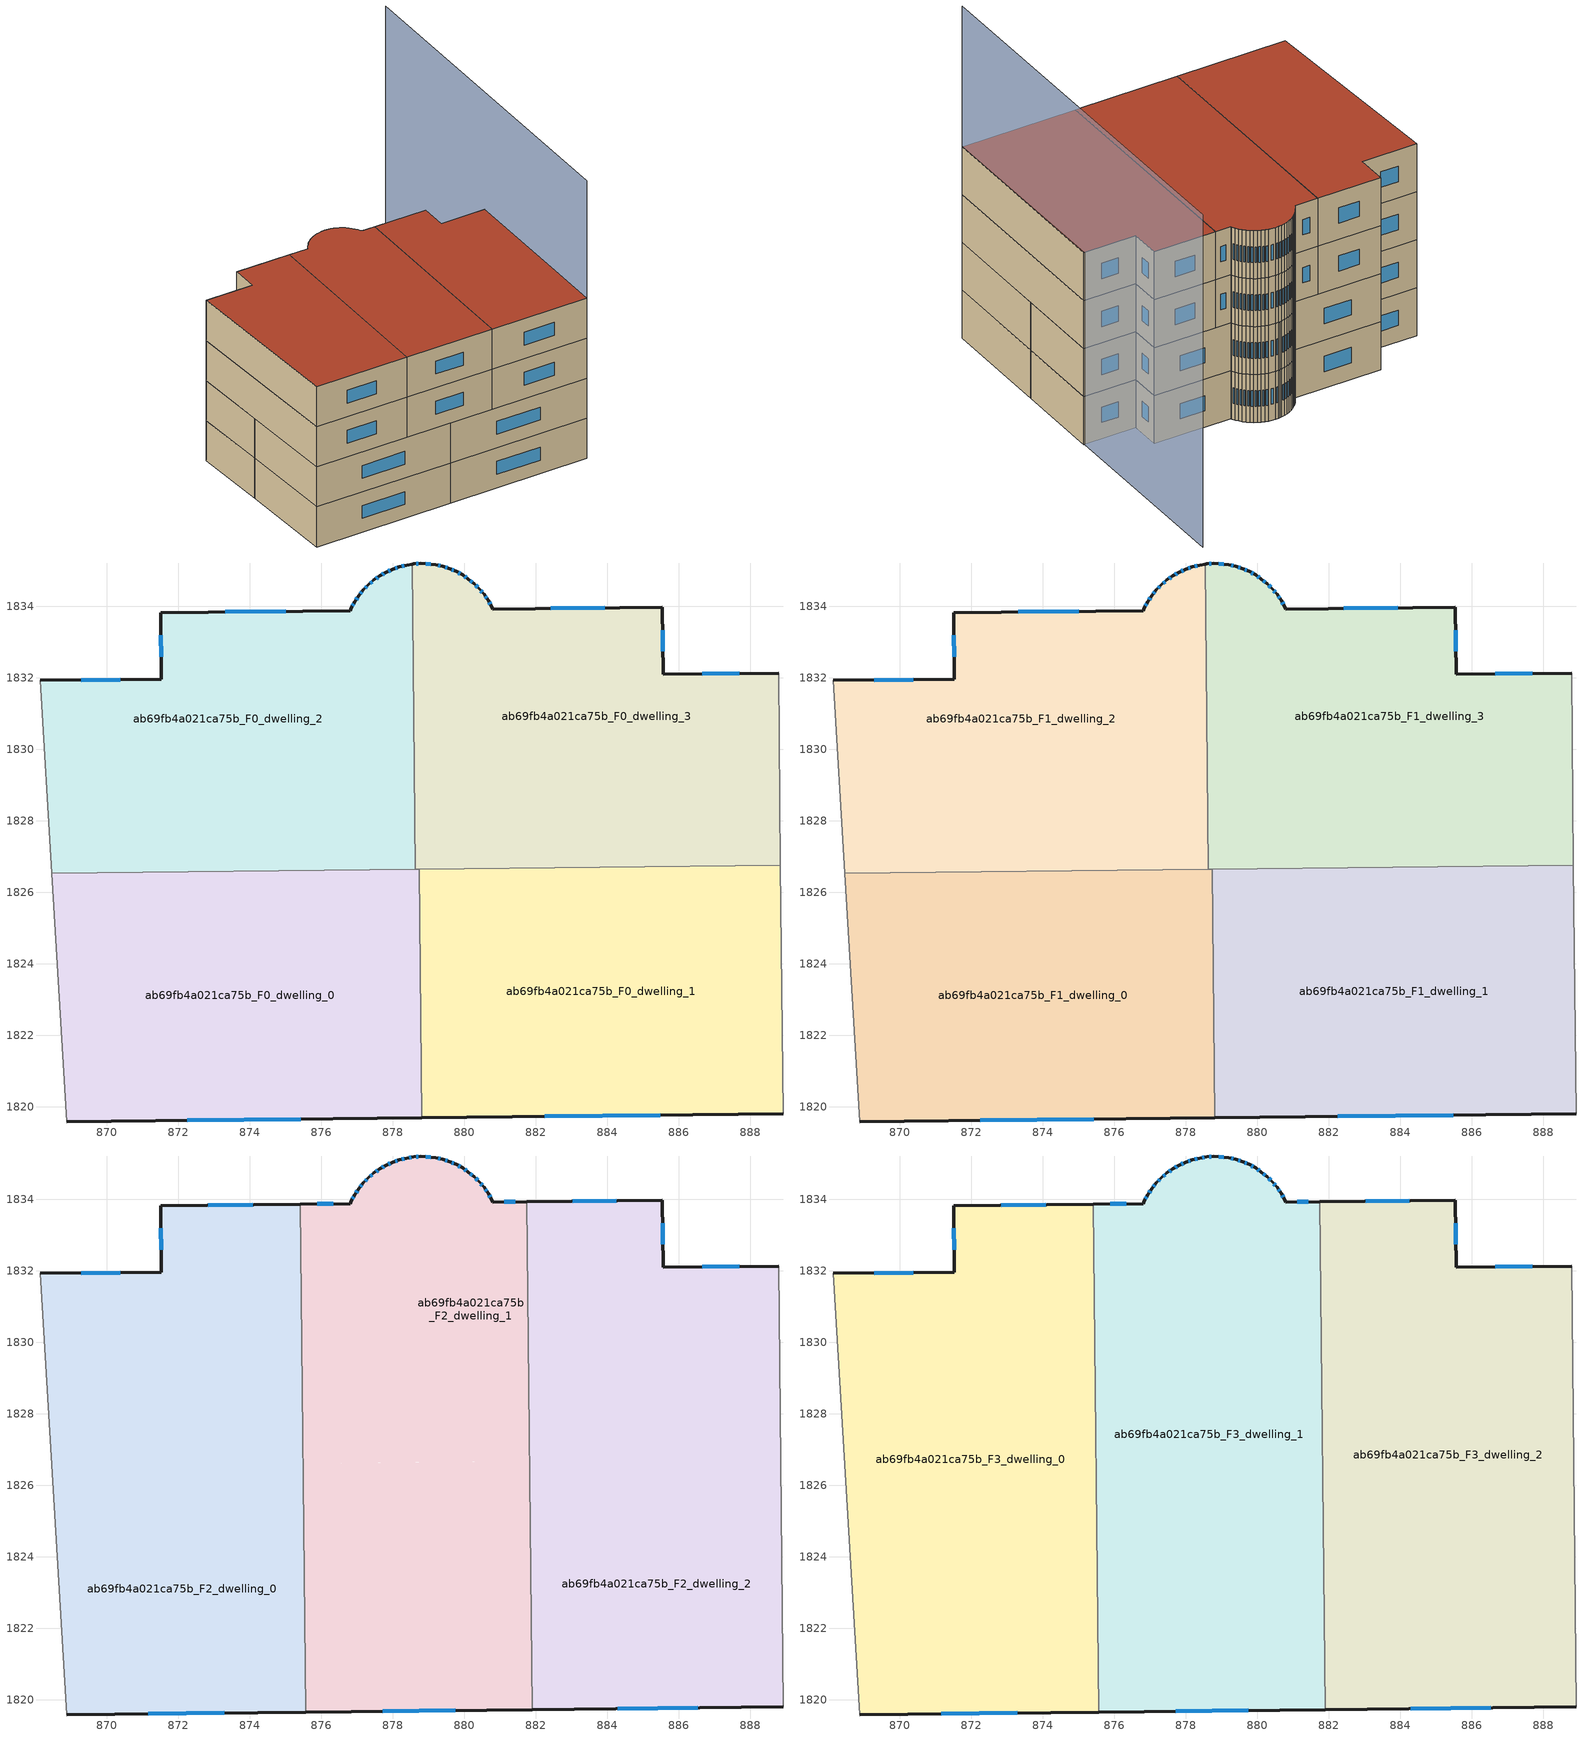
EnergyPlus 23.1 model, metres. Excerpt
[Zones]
ab69fb4a021ca75b_F0_dwelling_0
 floor ground (EU_floor_Construction): 878.74,1826.64 878.82,1819.69 868.89,1819.58 868.47,1826.53 z0
 wall outside (EU_wall_Construction): 868.89,1819.58 878.82,1819.69 z0:3
 wall adiabatic (EU_wall_Construction): 868.47,1826.53 868.89,1819.58 z0:3
 wall to ab69fb4a021ca75b_F0_dwelling_1 (EU_wall_Construction): 878.82,1819.69 878.74,1826.64 z0:3
 wall to ab69fb4a021ca75b_F0_dwelling_2 (EU_wall_Construction): 878.64,1826.64 868.47,1826.53 z0:3
 wall to ab69fb4a021ca75b_F0_dwelling_3 (EU_wall_Construction): 878.74,1826.64 878.64,1826.64 z0:3
 window (EU_Window_Construction): 872.26,1819.62 875.44,1819.66 z1.02:1.98
ab69fb4a021ca75b_F0_dwelling_1
 floor ground (EU_floor_Construction): 888.85,1826.75 888.92,1819.8 878.82,1819.69 878.74,1826.64 z0
 wall outside (EU_wall_Construction): 878.82,1819.69 888.92,1819.8 z0:3
 wall adiabatic (EU_wall_Construction): 888.92,1819.8 888.85,1826.75 z0:3
 wall to ab69fb4a021ca75b_F0_dwelling_3 (EU_wall_Construction): 888.85,1826.75 878.74,1826.64 z0:3
 window (EU_Window_Construction): 882.25,1819.73 885.48,1819.77 z1.02:1.98
ab69fb4a021ca75b_F0_dwelling_2
 floor ground (EU_floor_Construction): 878.54,1835.17 878.64,1826.64 868.47,1826.53 868.14,1831.92 871.54,1831.95 871.52,1833.82 876.81,1833.88 876.84,1833.95 876.94,1834.12 877.06,1834.3 877.19,1834.46 877.32,1834.6 877.48,1834.73 877.65,1834.85 877.82,1834.95 878.01,1835.03 878.19,1835.11 878.39,1835.15 z0
 wall outside (EU_wall_Construction): 878.54,1835.17 878.39,1835.15 878.19,1835.11 878.01,1835.03 877.82,1834.95 877.65,1834.85 877.48,1834.73 877.32,1834.6 877.19,1834.46 877.06,1834.3 876.94,1834.12 876.84,1833.95 876.81,1833.88 871.52,1833.82 871.54,1831.95 868.14,1831.92 z0:3
 wall adiabatic (EU_wall_Construction): 868.14,1831.92 868.47,1826.53 z0:3
 wall to ab69fb4a021ca75b_F0_dwelling_3 (EU_wall_Construction): 878.64,1826.64 878.54,1835.17 z0:3
 window (EU_Window_Construction): 871.52,1833.19 871.53,1832.59 / 875.01,1833.86 873.32,1833.84 / 876.91,1834.07 876.88,1834.01 / 877.02,1834.24 876.98,1834.18 / 877.14,1834.4 877.1,1834.35 / 877.28,1834.55 877.23,1834.51 / 877.43,1834.69 877.38,1834.65 / 877.59,1834.81 877.54,1834.77 / 877.76,1834.91 877.71,1834.88 / 877.94,1835 877.88,1834.98 / 878.13,1835.08 878.07,1835.06 / 878.32,1835.13 878.26,1835.12 / 870.38,1831.94 869.3,1831.93 z1.02:1.98
ab69fb4a021ca75b_F0_dwelling_3
 floor ground (EU_floor_Construction): 888.79,1832.13 888.85,1826.75 878.64,1826.64 878.54,1835.17 878.59,1835.18 878.79,1835.2 879.2,1835.16 879.4,1835.12 879.59,1835.05 879.78,1834.97 879.96,1834.88 880.12,1834.76 880.28,1834.63 880.42,1834.48 880.56,1834.34 880.67,1834.17 880.77,1833.99 880.8,1833.92 885.54,1833.97 885.56,1832.1 z0
 wall outside (EU_wall_Construction): 888.79,1832.13 885.56,1832.1 885.54,1833.97 880.8,1833.92 880.77,1833.99 880.67,1834.17 880.56,1834.34 880.42,1834.48 880.28,1834.63 880.12,1834.76 879.96,1834.88 879.78,1834.97 879.59,1835.05 879.4,1835.12 879.2,1835.16 878.79,1835.2 878.59,1835.18 878.54,1835.17 z0:3
 wall adiabatic (EU_wall_Construction): 888.85,1826.75 888.79,1832.13 z0:3
 window (EU_Window_Construction): 880.06,1834.8 880.01,1834.84 / 880.23,1834.68 880.17,1834.72 / 880.38,1834.53 880.33,1834.58 / 880.51,1834.39 880.47,1834.43 / 880.63,1834.23 880.6,1834.28 / 880.74,1834.05 880.7,1834.11 / 883.93,1833.95 882.42,1833.94 / 885.56,1832.74 885.55,1833.33 / 887.7,1832.12 886.66,1832.11 / 878.72,1835.19 878.66,1835.19 / 879.06,1835.17 878.93,1835.18 / 879.33,1835.13 879.27,1835.15 / 879.53,1835.07 879.47,1835.09 / 879.71,1835 879.66,1835.02 / 879.9,1834.91 879.84,1834.94 z1.02:1.98
ab69fb4a021ca75b_F1_dwelling_0
 floor to ab69fb4a021ca75b_F0_dwelling_0 (EU_floor_Construction): 878.74,1826.64 878.82,1819.69 868.88,1819.58 868.47,1826.53 z3
 wall outside (EU_wall_Construction): 868.89,1819.58 878.82,1819.69 z3:6
 wall adiabatic (EU_wall_Construction): 868.47,1826.53 868.89,1819.58 z3:6
 wall to ab69fb4a021ca75b_F1_dwelling_1 (EU_wall_Construction): 878.82,1819.69 878.74,1826.64 z3:6
 wall to ab69fb4a021ca75b_F1_dwelling_2 (EU_wall_Construction): 878.64,1826.64 868.47,1826.53 z3:6
 wall to ab69fb4a021ca75b_F1_dwelling_3 (EU_wall_Construction): 878.74,1826.64 878.64,1826.64 z3:6
 window (EU_Window_Construction): 872.26,1819.62 875.44,1819.66 z4.02:4.98
ab69fb4a021ca75b_F1_dwelling_1
 floor to ab69fb4a021ca75b_F0_dwelling_1 (EU_floor_Construction): 888.85,1826.75 888.92,1819.8 878.82,1819.69 878.74,1826.64 z3
 wall outside (EU_wall_Construction): 878.82,1819.69 888.92,1819.8 z3:6
 wall adiabatic (EU_wall_Construction): 888.92,1819.8 888.85,1826.75 z3:6
 wall to ab69fb4a021ca75b_F1_dwelling_3 (EU_wall_Construction): 888.85,1826.75 878.74,1826.64 z3:6
 window (EU_Window_Construction): 882.25,1819.73 885.48,1819.77 z4.02:4.98
ab69fb4a021ca75b_F1_dwelling_2
 floor to ab69fb4a021ca75b_F0_dwelling_2 (EU_floor_Construction): 878.54,1835.17 878.64,1826.64 868.47,1826.53 868.14,1831.92 871.54,1831.95 871.52,1833.82 876.81,1833.88 876.84,1833.95 876.94,1834.12 877.06,1834.3 877.19,1834.46 877.32,1834.6 877.48,1834.73 877.65,1834.85 877.82,1834.95 878,1835.03 878.19,1835.11 878.39,1835.15 z3
 wall outside (EU_wall_Construction): 878.54,1835.17 878.39,1835.15 878.19,1835.11 878.01,1835.03 877.82,1834.95 877.65,1834.85 877.48,1834.73 877.32,1834.6 877.19,1834.46 877.06,1834.3 876.94,1834.12 876.84,1833.95 876.81,1833.88 871.52,1833.82 871.54,1831.95 868.14,1831.92 z3:6
 wall adiabatic (EU_wall_Construction): 868.14,1831.92 868.47,1826.53 z3:6
 wall to ab69fb4a021ca75b_F1_dwelling_3 (EU_wall_Construction): 878.64,1826.64 878.54,1835.17 z3:6
 window (EU_Window_Construction): 871.52,1833.19 871.53,1832.59 / 875.01,1833.86 873.32,1833.84 / 876.91,1834.07 876.88,1834.01 / 877.02,1834.24 876.98,1834.18 / 877.14,1834.4 877.1,1834.35 / 877.28,1834.55 877.23,1834.51 / 877.43,1834.69 877.38,1834.65 / 877.59,1834.81 877.54,1834.77 / 877.76,1834.91 877.71,1834.88 / 877.94,1835 877.88,1834.98 / 878.13,1835.08 878.07,1835.06 / 878.32,1835.13 878.26,1835.12 / 870.38,1831.94 869.3,1831.93 z4.02:4.98
ab69fb4a021ca75b_F1_dwelling_3
 floor to ab69fb4a021ca75b_F0_dwelling_3 (EU_floor_Construction): 888.79,1832.13 888.85,1826.75 878.64,1826.64 878.54,1835.17 878.59,1835.18 878.79,1835.2 879.2,1835.16 879.4,1835.12 879.59,1835.05 879.78,1834.97 879.96,1834.88 880.12,1834.76 880.28,1834.63 880.42,1834.48 880.56,1834.34 880.67,1834.17 880.77,1833.99 880.8,1833.92 885.54,1833.97 885.56,1832.1 z3
 wall outside (EU_wall_Construction): 888.79,1832.13 885.56,1832.1 885.54,1833.97 880.8,1833.92 880.77,1833.99 880.67,1834.17 880.56,1834.34 880.42,1834.48 880.28,1834.63 880.12,1834.76 879.96,1834.88 879.78,1834.97 879.59,1835.05 879.4,1835.12 879.2,1835.16 878.79,1835.2 878.59,1835.18 878.54,1835.17 z3:6
 wall adiabatic (EU_wall_Construction): 888.85,1826.75 888.79,1832.13 z3:6
 window (EU_Window_Construction): 880.06,1834.8 880.01,1834.84 / 880.23,1834.68 880.17,1834.72 / 880.38,1834.53 880.33,1834.58 / 880.51,1834.39 880.47,1834.43 / 880.63,1834.23 880.6,1834.28 / 880.74,1834.05 880.7,1834.11 / 883.93,1833.95 882.42,1833.94 / 885.56,1832.74 885.55,1833.33 / 887.7,1832.12 886.66,1832.11 / 878.72,1835.19 878.66,1835.19 / 879.06,1835.17 878.93,1835.18 / 879.33,1835.13 879.27,1835.15 / 879.53,1835.07 879.47,1835.09 / 879.71,1835 879.66,1835.02 / 879.9,1834.91 879.84,1834.94 z4.02:4.98
ab69fb4a021ca75b_F2_dwelling_0
 floor to ab69fb4a021ca75b_F1_dwelling_0 (EU_floor_Construction): 875.5,1826.61 875.58,1819.66 868.88,1819.58 868.47,1826.53 z6
 floor to ab69fb4a021ca75b_F1_dwelling_2 (EU_floor_Construction): 875.42,1833.86 875.5,1826.61 868.47,1826.53 868.14,1831.92 871.54,1831.95 871.52,1833.82 z6
 wall outside (EU_wall_Construction): 875.42,1833.86 871.52,1833.82 871.54,1831.95 868.14,1831.92 / 868.89,1819.58 875.58,1819.66 z6:9
 wall adiabatic (EU_wall_Construction): 868.14,1831.92 868.89,1819.58 z6:9
 wall to ab69fb4a021ca75b_F2_dwelling_1 (EU_wall_Construction): 875.58,1819.66 875.42,1833.86 z6:9
 window (EU_Window_Construction): 871.52,1833.19 871.53,1832.59 / 874.09,1833.85 872.85,1833.83 / 871.16,1819.61 873.3,1819.63 / 870.38,1831.94 869.3,1831.93 z7.02:7.98
ab69fb4a021ca75b_F2_dwelling_1
 floor to ab69fb4a021ca75b_F1_dwelling_0 (EU_floor_Construction): 878.74,1826.64 878.82,1819.69 875.58,1819.66 875.5,1826.61 z6
 floor to ab69fb4a021ca75b_F1_dwelling_1 (EU_floor_Construction): 878.74,1826.64 881.91,1819.73 878.82,1819.69 z6; 881.83,1826.68 881.91,1819.73 878.74,1826.64 z6
 floor to ab69fb4a021ca75b_F1_dwelling_3 (EU_floor_Construction): 881.75,1833.93 881.83,1826.68 878.64,1826.64 878.54,1835.17 878.59,1835.18 878.79,1835.2 879.2,1835.16 879.4,1835.12 879.59,1835.05 879.78,1834.97 879.96,1834.88 880.12,1834.76 880.28,1834.63 880.42,1834.48 880.56,1834.34 880.67,1834.17 880.77,1833.99 880.8,1833.92 z6
 floor to ab69fb4a021ca75b_F1_dwelling_2 (EU_floor_Construction): 878.54,1835.17 878.64,1826.64 875.5,1826.61 875.42,1833.86 876.81,1833.88 876.84,1833.95 876.94,1834.12 877.06,1834.3 877.19,1834.46 877.32,1834.6 877.48,1834.73 877.65,1834.85 877.82,1834.95 878.01,1835.03 878.19,1835.11 878.39,1835.15 z6
 wall outside (EU_wall_Construction): 881.75,1833.93 880.8,1833.92 880.77,1833.99 880.67,1834.17 880.56,1834.34 880.42,1834.48 880.28,1834.63 880.12,1834.76 879.96,1834.88 879.78,1834.97 879.59,1835.05 879.4,1835.12 879.2,1835.16 878.79,1835.2 878.59,1835.18 878.39,1835.15 878.19,1835.11 878.01,1835.03 877.82,1834.95 877.65,1834.85 877.48,1834.73 877.32,1834.6 877.19,1834.46 877.06,1834.3 876.94,1834.12 876.84,1833.95 876.81,1833.88 875.42,1833.86 / 875.58,1819.66 881.91,1819.73 z6:9
 wall to ab69fb4a021ca75b_F2_dwelling_2 (EU_wall_Construction): 881.91,1819.73 881.75,1833.93 z6:9
 window (EU_Window_Construction): 879.9,1834.91 879.84,1834.94 / 880.06,1834.8 880.01,1834.84 / 880.23,1834.68 880.17,1834.72 / 880.38,1834.53 880.33,1834.58 / 880.51,1834.39 880.47,1834.43 / 880.63,1834.23 880.6,1834.28 / 880.74,1834.05 880.7,1834.11 / 881.43,1833.93 881.13,1833.92 / 877.73,1819.68 879.75,1819.7 / 876.34,1833.87 875.89,1833.87 / 876.91,1834.07 876.88,1834.01 / 877.02,1834.24 876.98,1834.18 / 877.14,1834.4 877.1,1834.35 / 877.28,1834.55 877.23,1834.51 / 877.43,1834.69 877.38,1834.65 / 877.59,1834.81 877.54,1834.77 / 877.76,1834.91 877.71,1834.88 / 877.94,1835 877.88,1834.98 / 878.13,1835.08 878.07,1835.06 / 878.32,1835.13 878.26,1835.12 / 878.52,1835.17 878.46,1835.16 / 878.72,1835.19 878.66,1835.19 / 879.06,1835.17 878.93,1835.18 / 879.33,1835.13 879.27,1835.15 / 879.53,1835.07 879.47,1835.09 / 879.71,1835 879.66,1835.02 z7.02:7.98
ab69fb4a021ca75b_F2_dwelling_2
 floor to ab69fb4a021ca75b_F1_dwelling_1 (EU_floor_Construction): 888.85,1826.75 888.92,1819.8 881.91,1819.73 881.83,1826.68 z6
 floor to ab69fb4a021ca75b_F1_dwelling_3 (EU_floor_Construction): 888.79,1832.13 888.85,1826.75 881.83,1826.68 881.75,1833.93 885.54,1833.97 885.56,1832.1 z6
 wall outside (EU_wall_Construction): 881.91,1819.73 888.92,1819.8 / 888.79,1832.13 885.56,1832.1 885.54,1833.97 881.75,1833.93 z6:9
 wall adiabatic (EU_wall_Construction): 888.92,1819.8 888.79,1832.13 z6:9
 window (EU_Window_Construction): 884.29,1819.75 886.53,1819.78 / 884.25,1833.96 883.04,1833.94 / 885.56,1832.74 885.55,1833.33 / 887.7,1832.12 886.66,1832.11 z7.02:7.98
ab69fb4a021ca75b_F3_dwelling_0
 floor to ab69fb4a021ca75b_F2_dwelling_0 (EU_floor_Construction): 875.42,1833.86 875.58,1819.66 868.88,1819.58 868.14,1831.92 871.54,1831.95 871.52,1833.82 z9
 wall outside (EU_wall_Construction): 875.42,1833.86 871.52,1833.82 871.54,1831.95 868.14,1831.92 / 868.89,1819.58 875.58,1819.66 z9:12
 wall adiabatic (EU_wall_Construction): 868.14,1831.92 868.89,1819.58 z9:12
 wall to ab69fb4a021ca75b_F3_dwelling_1 (EU_wall_Construction): 875.58,1819.66 875.42,1833.86 z9:12
 window (EU_Window_Construction): 871.52,1833.19 871.53,1832.59 / 874.09,1833.85 872.85,1833.83 / 871.16,1819.61 873.3,1819.63 / 870.38,1831.94 869.3,1831.93 z10.02:10.98
 roof outside (EU_roof_Construction): 875.58,1819.66 875.42,1833.86 871.52,1833.82 871.54,1831.95 868.14,1831.92 868.89,1819.58 z12
ab69fb4a021ca75b_F3_dwelling_1
 floor to ab69fb4a021ca75b_F2_dwelling_1 (EU_floor_Construction): 881.75,1833.93 881.91,1819.73 875.58,1819.66 875.42,1833.86 876.81,1833.88 876.84,1833.95 876.94,1834.12 877.06,1834.3 877.19,1834.46 877.32,1834.6 877.48,1834.73 877.65,1834.85 877.82,1834.95 878,1835.03 878.19,1835.11 878.39,1835.15 878.59,1835.18 878.79,1835.2 879.2,1835.16 879.4,1835.12 879.59,1835.05 879.78,1834.97 879.96,1834.88 880.12,1834.76 880.28,1834.63 880.42,1834.48 880.56,1834.34 880.67,1834.17 880.77,1833.99 880.8,1833.92 z9
 wall outside (EU_wall_Construction): 881.75,1833.93 880.8,1833.92 880.77,1833.99 880.67,1834.17 880.56,1834.34 880.42,1834.48 880.28,1834.63 880.12,1834.76 879.96,1834.88 879.78,1834.97 879.59,1835.05 879.4,1835.12 879.2,1835.16 878.79,1835.2 878.59,1835.18 878.39,1835.15 878.19,1835.11 878.01,1835.03 877.82,1834.95 877.65,1834.85 877.48,1834.73 877.32,1834.6 877.19,1834.46 877.06,1834.3 876.94,1834.12 876.84,1833.95 876.81,1833.88 875.42,1833.86 / 875.58,1819.66 881.91,1819.73 z9:12
 wall to ab69fb4a021ca75b_F3_dwelling_2 (EU_wall_Construction): 881.91,1819.73 881.75,1833.93 z9:12
 window (EU_Window_Construction): 879.9,1834.91 879.84,1834.94 / 880.06,1834.8 880.01,1834.84 / 880.23,1834.68 880.17,1834.72 / 880.38,1834.53 880.33,1834.58 / 880.51,1834.39 880.47,1834.43 / 880.63,1834.23 880.6,1834.28 / 880.74,1834.05 880.7,1834.11 / 881.43,1833.93 881.13,1833.92 / 877.73,1819.68 879.75,1819.7 / 876.34,1833.87 875.89,1833.87 / 876.91,1834.07 876.88,1834.01 / 877.02,1834.24 876.98,1834.18 / 877.14,1834.4 877.1,1834.35 / 877.28,1834.55 877.23,1834.51 / 877.43,1834.69 877.38,1834.65 / 877.59,1834.81 877.54,1834.77 / 877.76,1834.91 877.71,1834.88 / 877.94,1835 877.88,1834.98 / 878.13,1835.08 878.07,1835.06 / 878.32,1835.13 878.26,1835.12 / 878.52,1835.17 878.46,1835.16 / 878.72,1835.19 878.66,1835.19 / 879.06,1835.17 878.93,1835.18 / 879.33,1835.13 879.27,1835.15 / 879.53,1835.07 879.47,1835.09 / 879.71,1835 879.66,1835.02 z10.02:10.98
 roof outside (EU_roof_Construction): 881.91,1819.73 881.75,1833.93 880.8,1833.92 880.77,1833.99 880.67,1834.17 880.56,1834.34 880.42,1834.48 880.28,1834.63 880.12,1834.76 879.96,1834.88 879.78,1834.97 879.59,1835.05 879.4,1835.12 879.2,1835.16 878.79,1835.2 878.59,1835.18 878.39,1835.15 878.19,1835.11 878.01,1835.03 877.82,1834.95 877.65,1834.85 877.48,1834.73 877.32,1834.6 877.19,1834.46 877.06,1834.3 876.94,1834.12 876.84,1833.95 876.81,1833.88 875.42,1833.86 875.58,1819.66 z12
ab69fb4a021ca75b_F3_dwelling_2
 floor to ab69fb4a021ca75b_F2_dwelling_2 (EU_floor_Construction): 888.79,1832.13 888.92,1819.8 881.91,1819.73 881.75,1833.93 885.54,1833.97 885.56,1832.1 z9
 wall outside (EU_wall_Construction): 881.91,1819.73 888.92,1819.8 / 888.79,1832.13 885.56,1832.1 885.54,1833.97 881.75,1833.93 z9:12
 wall adiabatic (EU_wall_Construction): 888.92,1819.8 888.79,1832.13 z9:12
 window (EU_Window_Construction): 884.29,1819.75 886.53,1819.78 / 884.25,1833.96 883.04,1833.94 / 885.56,1832.74 885.55,1833.33 / 887.7,1832.12 886.66,1832.11 z10.02:10.98
 roof outside (EU_roof_Construction): 888.92,1819.8 888.79,1832.13 885.56,1832.1 885.54,1833.97 881.75,1833.93 881.91,1819.73 z12
shading: 888.92,1819.8 888.61,1844.06 z0:20.8
[Building]
EU S2 Campaign: North Axis=0; Terrain=City; Solar Distribution=FullExterior
[Site:Location]
Vienna: Latitude=48; Longitude=16.5; Time Zone=1; Elevation=183
[SizingPeriod:WeatherFileDays]
AnnualSizingPeriod: Begin Month=1; Begin Day of Month=1; End Month=12; End Day of Month=31; Day of Week for Start Day=Monday; Use Weather File Daylight Saving Period=No; Use Weather File Rain and Snow Indicators=No
[MATERIAL]
EU_InternalMass_Material: Roughness=MediumRough; Thickness=0.1; Conductivity=1; Density=1800; Specific Heat=900; Thermal Absorptance=0.9; Solar Absorptance=0.7; Visible Absorptance=0.7
[MATERIAL:NOMASS] Roughness=MediumRough; Thermal Absorptance=0.9; Solar Absorptance=0.7; Visible Absorptance=0.7
Name | Thermal Resistance
EU_wall_NoMass | 0.942466
EU_roof_NoMass | 0.551687
EU_floor_NoMass | 0.66527
[WINDOWMATERIAL:SIMPLEGLAZINGSYSTEM]
EU_Window_SimpleGlazing: UFactor=2.03367; Solar Heat Gain Coefficient=0.65; Visible Transmittance=0.65
[CONSTRUCTION]
EU_wall_Construction: EU_wall_NoMass
EU_roof_Construction: EU_roof_NoMass
EU_floor_Construction: EU_floor_NoMass
EU_Window_Construction: EU_Window_SimpleGlazing
EU_InternalMass_Construction: EU_InternalMass_Material
[ZONE] Type=1; Multiplier=1; Ceiling Height=autocalculate; Floor Area=autocalculate; Part of Total Floor Area=Yes
Name | Volume
ab69fb4a021ca75b_F0_dwelling_0; ab69fb4a021ca75b_F1_dwelling_0 | 210.634
ab69fb4a021ca75b_F2_dwelling_0 | 280.856
ab69fb4a021ca75b_F3_dwelling_0 | 280.871
ab69fb4a021ca75b_F0_dwelling_1; ab69fb4a021ca75b_F1_dwelling_1 | 210.647
ab69fb4a021ca75b_F2_dwelling_1 | 280.864
ab69fb4a021ca75b_F3_dwelling_1 | 280.883
ab69fb4a021ca75b_F0_dwelling_2; ab69fb4a021ca75b_F1_dwelling_2 | 210.656
ab69fb4a021ca75b_F2_dwelling_2 | 280.869
ab69fb4a021ca75b_F3_dwelling_2 | 280.879
ab69fb4a021ca75b_F0_dwelling_3 | 210.66
ab69fb4a021ca75b_F1_dwelling_3 | 210.658
[INTERNALMASS] Construction=EU_InternalMass_Construction
Name | Zone or ZoneList | Surface Area
ab69fb4a021ca75b_F0_dwelling_0_EU_InternalMass | ab69fb4a021ca75b_F0_dwelling_0 | 70.2113
ab69fb4a021ca75b_F0_dwelling_1_EU_InternalMass | ab69fb4a021ca75b_F0_dwelling_1 | 70.2157
ab69fb4a021ca75b_F0_dwelling_2_EU_InternalMass | ab69fb4a021ca75b_F0_dwelling_2 | 70.2191
ab69fb4a021ca75b_F0_dwelling_3_EU_InternalMass | ab69fb4a021ca75b_F0_dwelling_3 | 70.2195
ab69fb4a021ca75b_F1_dwelling_0_EU_InternalMass | ab69fb4a021ca75b_F1_dwelling_0 | 70.2113
ab69fb4a021ca75b_F1_dwelling_1_EU_InternalMass | ab69fb4a021ca75b_F1_dwelling_1 | 70.2157
ab69fb4a021ca75b_F1_dwelling_2_EU_InternalMass | ab69fb4a021ca75b_F1_dwelling_2 | 70.2191
ab69fb4a021ca75b_F1_dwelling_3_EU_InternalMass | ab69fb4a021ca75b_F1_dwelling_3 | 70.2195
ab69fb4a021ca75b_F2_dwelling_0_EU_InternalMass | ab69fb4a021ca75b_F2_dwelling_0 | 93.6231
ab69fb4a021ca75b_F2_dwelling_1_EU_InternalMass | ab69fb4a021ca75b_F2_dwelling_1 | 93.6276
ab69fb4a021ca75b_F2_dwelling_2_EU_InternalMass | ab69fb4a021ca75b_F2_dwelling_2 | 93.6268
ab69fb4a021ca75b_F3_dwelling_0_EU_InternalMass | ab69fb4a021ca75b_F3_dwelling_0 | 93.6231
ab69fb4a021ca75b_F3_dwelling_1_EU_InternalMass | ab69fb4a021ca75b_F3_dwelling_1 | 93.6276
ab69fb4a021ca75b_F3_dwelling_2_EU_InternalMass | ab69fb4a021ca75b_F3_dwelling_2 | 93.6268
[OTHEREQUIPMENT] Fuel Type=Electricity; Design Level Calculation Method=Watts/Area; Power per Zone Floor Area=1; Fraction Latent=0; Fraction Radiant=0; Fraction Lost=0; Carbon Dioxide Generation Rate=0; EndUse Subcategory=EU_Step8_InternalGains
Name | Zone or ZoneList or Space or SpaceList | Schedule
EU_Step8_InternalGain_ab69fb4a021ca75b_F0_dwelling_0_f000 | ab69fb4a021ca75b_F0_dwelling_0 | EU_Step8_GainSchedule_ab69fb4a021ca75b_F0_dwelling_0_f000
EU_Step8_InternalGain_ab69fb4a021ca75b_F0_dwelling_1_f000 | ab69fb4a021ca75b_F0_dwelling_1 | EU_Step8_GainSchedule_ab69fb4a021ca75b_F0_dwelling_1_f000
EU_Step8_InternalGain_ab69fb4a021ca75b_F0_dwelling_2_f000 | ab69fb4a021ca75b_F0_dwelling_2 | EU_Step8_GainSchedule_ab69fb4a021ca75b_F0_dwelling_2_f000
EU_Step8_InternalGain_ab69fb4a021ca75b_F0_dwelling_3_f000 | ab69fb4a021ca75b_F0_dwelling_3 | EU_Step8_GainSchedule_ab69fb4a021ca75b_F0_dwelling_3_f000
EU_Step8_InternalGain_ab69fb4a021ca75b_F1_dwelling_0_f000 | ab69fb4a021ca75b_F1_dwelling_0 | EU_Step8_GainSchedule_ab69fb4a021ca75b_F1_dwelling_0_f000
EU_Step8_InternalGain_ab69fb4a021ca75b_F1_dwelling_1_f000 | ab69fb4a021ca75b_F1_dwelling_1 | EU_Step8_GainSchedule_ab69fb4a021ca75b_F1_dwelling_1_f000
EU_Step8_InternalGain_ab69fb4a021ca75b_F1_dwelling_2_f000 | ab69fb4a021ca75b_F1_dwelling_2 | EU_Step8_GainSchedule_ab69fb4a021ca75b_F1_dwelling_2_f000
EU_Step8_InternalGain_ab69fb4a021ca75b_F1_dwelling_3_f000 | ab69fb4a021ca75b_F1_dwelling_3 | EU_Step8_GainSchedule_ab69fb4a021ca75b_F1_dwelling_3_f000
EU_Step8_InternalGain_ab69fb4a021ca75b_F2_dwelling_0_f000 | ab69fb4a021ca75b_F2_dwelling_0 | EU_Step8_GainSchedule_ab69fb4a021ca75b_F2_dwelling_0_f000
EU_Step8_InternalGain_ab69fb4a021ca75b_F2_dwelling_1_f000 | ab69fb4a021ca75b_F2_dwelling_1 | EU_Step8_GainSchedule_ab69fb4a021ca75b_F2_dwelling_1_f000
EU_Step8_InternalGain_ab69fb4a021ca75b_F2_dwelling_2_f000 | ab69fb4a021ca75b_F2_dwelling_2 | EU_Step8_GainSchedule_ab69fb4a021ca75b_F2_dwelling_2_f000
EU_Step8_InternalGain_ab69fb4a021ca75b_F3_dwelling_0_f000 | ab69fb4a021ca75b_F3_dwelling_0 | EU_Step8_GainSchedule_ab69fb4a021ca75b_F3_dwelling_0_f000
EU_Step8_InternalGain_ab69fb4a021ca75b_F3_dwelling_1_f000 | ab69fb4a021ca75b_F3_dwelling_1 | EU_Step8_GainSchedule_ab69fb4a021ca75b_F3_dwelling_1_f000
EU_Step8_InternalGain_ab69fb4a021ca75b_F3_dwelling_2_f000 | ab69fb4a021ca75b_F3_dwelling_2 | EU_Step8_GainSchedule_ab69fb4a021ca75b_F3_dwelling_2_f000
[ZONEVENTILATION:DESIGNFLOWRATE] Schedule=EU_AlwaysOn; Design Flow Rate Calculation Method=AirChanges/Hour; Air Changes per Hour=0.530523; Ventilation Type=Natural; Fan Pressure Rise=0; Fan Total Efficiency=1; Constant Term Coefficient=1; Temperature Term Coefficient=0; Velocity Term Coefficient=0; Velocity Squared Term Coefficient=0; Minimum Indoor Temperature=-100; Maximum Indoor Temperature=100; Delta Temperature=-100; Minimum Outdoor Temperature=-100; Maximum Outdoor Temperature=100; Maximum Wind Speed=40
Name | Zone or ZoneList or Space or SpaceList
EU_ConstantAir_ab69fb4a021ca75b_F0_dwelling_0 | ab69fb4a021ca75b_F0_dwelling_0
EU_ConstantAir_ab69fb4a021ca75b_F0_dwelling_1 | ab69fb4a021ca75b_F0_dwelling_1
EU_ConstantAir_ab69fb4a021ca75b_F0_dwelling_2 | ab69fb4a021ca75b_F0_dwelling_2
EU_ConstantAir_ab69fb4a021ca75b_F0_dwelling_3 | ab69fb4a021ca75b_F0_dwelling_3
EU_ConstantAir_ab69fb4a021ca75b_F1_dwelling_0 | ab69fb4a021ca75b_F1_dwelling_0
EU_ConstantAir_ab69fb4a021ca75b_F1_dwelling_1 | ab69fb4a021ca75b_F1_dwelling_1
EU_ConstantAir_ab69fb4a021ca75b_F1_dwelling_2 | ab69fb4a021ca75b_F1_dwelling_2
EU_ConstantAir_ab69fb4a021ca75b_F1_dwelling_3 | ab69fb4a021ca75b_F1_dwelling_3
EU_ConstantAir_ab69fb4a021ca75b_F2_dwelling_0 | ab69fb4a021ca75b_F2_dwelling_0
EU_ConstantAir_ab69fb4a021ca75b_F2_dwelling_1 | ab69fb4a021ca75b_F2_dwelling_1
EU_ConstantAir_ab69fb4a021ca75b_F2_dwelling_2 | ab69fb4a021ca75b_F2_dwelling_2
EU_ConstantAir_ab69fb4a021ca75b_F3_dwelling_0 | ab69fb4a021ca75b_F3_dwelling_0
EU_ConstantAir_ab69fb4a021ca75b_F3_dwelling_1 | ab69fb4a021ca75b_F3_dwelling_1
EU_ConstantAir_ab69fb4a021ca75b_F3_dwelling_2 | ab69fb4a021ca75b_F3_dwelling_2
[HVACTEMPLATE:THERMOSTAT] Constant Heating Setpoint=20; Constant Cooling Setpoint=50
EU_HeatOnly_ab69fb4a021ca75b_F0_dwelling_0; EU_HeatOnly_ab69fb4a021ca75b_F0_dwelling_1; EU_HeatOnly_ab69fb4a021ca75b_F0_dwelling_2; EU_HeatOnly_ab69fb4a021ca75b_F0_dwelling_3; EU_HeatOnly_ab69fb4a021ca75b_F1_dwelling_0; EU_HeatOnly_ab69fb4a021ca75b_F1_dwelling_1; EU_HeatOnly_ab69fb4a021ca75b_F1_dwelling_2; EU_HeatOnly_ab69fb4a021ca75b_F1_dwelling_3; EU_HeatOnly_ab69fb4a021ca75b_F2_dwelling_0; EU_HeatOnly_ab69fb4a021ca75b_F2_dwelling_1; EU_HeatOnly_ab69fb4a021ca75b_F2_dwelling_2; EU_HeatOnly_ab69fb4a021ca75b_F3_dwelling_0; EU_HeatOnly_ab69fb4a021ca75b_F3_dwelling_1; EU_HeatOnly_ab69fb4a021ca75b_F3_dwelling_2
[HVACTEMPLATE:ZONE:IDEALLOADSAIRSYSTEM] System Availability Schedule=EU_AlwaysOn; Maximum Heating Supply Air Temperature=50; Minimum Cooling Supply Air Temperature=13; Maximum Heating Supply Air Humidity Ratio=0.0156; Minimum Cooling Supply Air Humidity Ratio=0.0077; Heating Limit=NoLimit; Cooling Limit=NoLimit; Heating Availability Schedule=EU_AlwaysOn; Cooling Availability Schedule=EU_CoolingOff; Dehumidification Control Type=ConstantSensibleHeatRatio; Cooling Sensible Heat Ratio=0.7; Dehumidification Setpoint=60; Humidification Control Type=None; Humidification Setpoint=30; Outdoor Air Method=None; Outdoor Air Flow Rate per Person=0.00944; Outdoor Air Flow Rate per Zone Floor Area=0; Outdoor Air Flow Rate per Zone=0; Demand Controlled Ventilation Type=None; Outdoor Air Economizer Type=NoEconomizer; Heat Recovery Type=None; Sensible Heat Recovery Effectiveness=0.7; Latent Heat Recovery Effectiveness=0.65
Name | Template Thermostat
ab69fb4a021ca75b_F0_dwelling_0 | EU_HeatOnly_ab69fb4a021ca75b_F0_dwelling_0
ab69fb4a021ca75b_F0_dwelling_1 | EU_HeatOnly_ab69fb4a021ca75b_F0_dwelling_1
ab69fb4a021ca75b_F0_dwelling_2 | EU_HeatOnly_ab69fb4a021ca75b_F0_dwelling_2
ab69fb4a021ca75b_F0_dwelling_3 | EU_HeatOnly_ab69fb4a021ca75b_F0_dwelling_3
ab69fb4a021ca75b_F1_dwelling_0 | EU_HeatOnly_ab69fb4a021ca75b_F1_dwelling_0
ab69fb4a021ca75b_F1_dwelling_1 | EU_HeatOnly_ab69fb4a021ca75b_F1_dwelling_1
ab69fb4a021ca75b_F1_dwelling_2 | EU_HeatOnly_ab69fb4a021ca75b_F1_dwelling_2
ab69fb4a021ca75b_F1_dwelling_3 | EU_HeatOnly_ab69fb4a021ca75b_F1_dwelling_3
ab69fb4a021ca75b_F2_dwelling_0 | EU_HeatOnly_ab69fb4a021ca75b_F2_dwelling_0
ab69fb4a021ca75b_F2_dwelling_1 | EU_HeatOnly_ab69fb4a021ca75b_F2_dwelling_1
ab69fb4a021ca75b_F2_dwelling_2 | EU_HeatOnly_ab69fb4a021ca75b_F2_dwelling_2
ab69fb4a021ca75b_F3_dwelling_0 | EU_HeatOnly_ab69fb4a021ca75b_F3_dwelling_0
ab69fb4a021ca75b_F3_dwelling_1 | EU_HeatOnly_ab69fb4a021ca75b_F3_dwelling_1
ab69fb4a021ca75b_F3_dwelling_2 | EU_HeatOnly_ab69fb4a021ca75b_F3_dwelling_2
[SIZING:ZONE] Zone Cooling Design Supply Air Temperature Input Method=SupplyAirTemperature; Zone Cooling Design Supply Air Temperature=13; Zone Heating Design Supply Air Temperature Input Method=SupplyAirTemperature; Zone Heating Design Supply Air Temperature=50; Zone Cooling Design Supply Air Humidity Ratio=0.008; Zone Heating Design Supply Air Humidity Ratio=0.008; Cooling Design Air Flow Method=DesignDay; Cooling Design Air Flow Rate=0; Cooling Minimum Air Flow per Zone Floor Area=0.000762; Cooling Minimum Air Flow=0; Cooling Minimum Air Flow Fraction=0.2; Heating Design Air Flow Method=DesignDay; Heating Design Air Flow Rate=0; Heating Maximum Air Flow per Zone Floor Area=0.002032; Heating Maximum Air Flow=0.141576; Heating Maximum Air Flow Fraction=0.3; Account for Dedicated Outdoor Air System=No; Dedicated Outdoor Air System Control Strategy=NeutralSupplyAir; Dedicated Outdoor Air Low Setpoint Temperature for Design=autosize; Dedicated Outdoor Air High Setpoint Temperature for Design=autosize; Zone Load Sizing Method=Sensible Load Only No Latent Load; Zone Latent Cooling Design Supply Air Humidity Ratio Input Method=HumidityRatioDifference; Zone Cooling Design Supply Air Humidity Ratio Difference=0.005; Zone Latent Heating Design Supply Air Humidity Ratio Input Method=HumidityRatioDifference; Zone Humidification Design Supply Air Humidity Ratio Difference=0.005
ab69fb4a021ca75b_F0_dwelling_0; ab69fb4a021ca75b_F0_dwelling_1; ab69fb4a021ca75b_F0_dwelling_2; ab69fb4a021ca75b_F0_dwelling_3; ab69fb4a021ca75b_F1_dwelling_0; ab69fb4a021ca75b_F1_dwelling_1; ab69fb4a021ca75b_F1_dwelling_2; ab69fb4a021ca75b_F1_dwelling_3; ab69fb4a021ca75b_F2_dwelling_0; ab69fb4a021ca75b_F2_dwelling_1; ab69fb4a021ca75b_F2_dwelling_2; ab69fb4a021ca75b_F3_dwelling_0; ab69fb4a021ca75b_F3_dwelling_1; ab69fb4a021ca75b_F3_dwelling_2
[SCHEDULE:CONSTANT]
Name | Hourly Value
EU_AlwaysOn | 1
EU_CoolingOff | 0
[SCHEDULE:FILE] Column Number=1; Rows to Skip at Top=0; Number of Hours of Data=8760; Column Separator=Comma; Interpolate to Timestep=No; Minutes per Item=60; Adjust Schedule for Daylight Savings=Yes
Name | File
EU_Step8_GainSchedule_ab69fb4a021ca75b_F0_dwelling_0_f000 | ../../schedules/ab69fb4a021ca75b/ab69fb4a021ca75b_F0_dwelling_0_f000_gain.csv
EU_Step8_GainSchedule_ab69fb4a021ca75b_F0_dwelling_1_f000 | ../../schedules/ab69fb4a021ca75b/ab69fb4a021ca75b_F0_dwelling_1_f000_gain.csv
EU_Step8_GainSchedule_ab69fb4a021ca75b_F0_dwelling_2_f000 | ../../schedules/ab69fb4a021ca75b/ab69fb4a021ca75b_F0_dwelling_2_f000_gain.csv
EU_Step8_GainSchedule_ab69fb4a021ca75b_F0_dwelling_3_f000 | ../../schedules/ab69fb4a021ca75b/ab69fb4a021ca75b_F0_dwelling_3_f000_gain.csv
EU_Step8_GainSchedule_ab69fb4a021ca75b_F1_dwelling_0_f000 | ../../schedules/ab69fb4a021ca75b/ab69fb4a021ca75b_F1_dwelling_0_f000_gain.csv
EU_Step8_GainSchedule_ab69fb4a021ca75b_F1_dwelling_1_f000 | ../../schedules/ab69fb4a021ca75b/ab69fb4a021ca75b_F1_dwelling_1_f000_gain.csv
EU_Step8_GainSchedule_ab69fb4a021ca75b_F1_dwelling_2_f000 | ../../schedules/ab69fb4a021ca75b/ab69fb4a021ca75b_F1_dwelling_2_f000_gain.csv
EU_Step8_GainSchedule_ab69fb4a021ca75b_F1_dwelling_3_f000 | ../../schedules/ab69fb4a021ca75b/ab69fb4a021ca75b_F1_dwelling_3_f000_gain.csv
EU_Step8_GainSchedule_ab69fb4a021ca75b_F2_dwelling_0_f000 | ../../schedules/ab69fb4a021ca75b/ab69fb4a021ca75b_F2_dwelling_0_f000_gain.csv
EU_Step8_GainSchedule_ab69fb4a021ca75b_F2_dwelling_1_f000 | ../../schedules/ab69fb4a021ca75b/ab69fb4a021ca75b_F2_dwelling_1_f000_gain.csv
EU_Step8_GainSchedule_ab69fb4a021ca75b_F2_dwelling_2_f000 | ../../schedules/ab69fb4a021ca75b/ab69fb4a021ca75b_F2_dwelling_2_f000_gain.csv
EU_Step8_GainSchedule_ab69fb4a021ca75b_F3_dwelling_0_f000 | ../../schedules/ab69fb4a021ca75b/ab69fb4a021ca75b_F3_dwelling_0_f000_gain.csv
EU_Step8_GainSchedule_ab69fb4a021ca75b_F3_dwelling_1_f000 | ../../schedules/ab69fb4a021ca75b/ab69fb4a021ca75b_F3_dwelling_1_f000_gain.csv
EU_Step8_GainSchedule_ab69fb4a021ca75b_F3_dwelling_2_f000 | ../../schedules/ab69fb4a021ca75b/ab69fb4a021ca75b_F3_dwelling_2_f000_gain.csv
